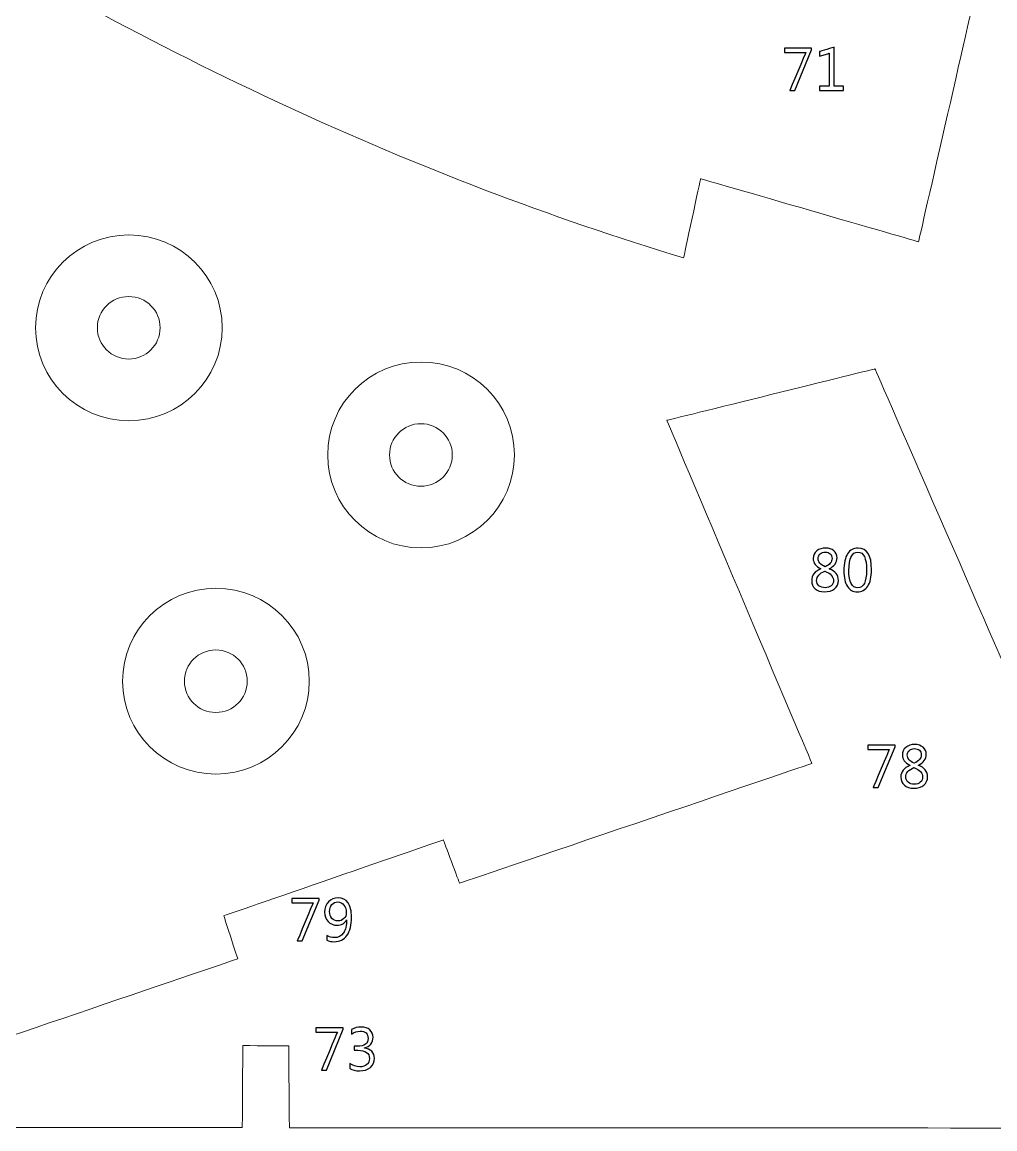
# Model space of a CAD drawing. Header units: centimetres. Extents: x -494 to 505, y -672 to 577.
# Drawn here: x 176.2 to 348.9, y -672.1 to -475.5 of the extents above; entities that cross this region are included whole.
import ezdxf

# ---------------------------------------------------------------- set-up
doc = ezdxf.new("R2010")
doc.units = ezdxf.units.CM
doc.header["$MEASUREMENT"] = 0
doc.layers.add('Camada 1', color=7, linetype='Continuous')
doc.layers.add('Camada 2', color=10, linetype='Continuous')

msp = doc.modelspace()

# ---------------------------------------------------------------- linework, layer by layer
at = {"layer": 'Camada 1', "lineweight": 9}
for centre, major_axis, ratio in [((195.124832, -529.801328), (16.575278, 0), 0.9956633005), ((195.102734, -529.800058), (5.5753, 0), 0.9956719818), ((247.012968, -552.387008), (16.575278, 0), 0.9956633005), ((246.99087, -552.385738), (5.5753, 0), 0.9956719818), ((210.587336, -592.578952), (16.575278, 0), 0.9956633005), ((210.565238, -592.577682), (5.5753, 0), 0.9956719818)]:
    msp.add_ellipse(centre, major_axis=major_axis, ratio=ratio, dxfattribs=at)
for points, knots in [([(345.691968, -469.251538), (345.691968, -469.251538), (305.689, -458.430884), (305.689, -458.430884), (305.689, -458.430884), (305.689, -458.430884), (308.013608, -443.91326), (308.013608, -443.91326), (308.013608, -443.91326), (267.139928, -430.603406), (225.54692, -409.545028), (183.537606, -383.995168), (183.537606, -383.995168), (183.537606, -383.995168), (153.763726, -452.967852), (153.763726, -452.967852), (153.763726, -452.967852), (199.655938, -481.337366), (246.251984, -503.089672), (293.64305, -517.37641), (293.64305, -517.37641), (293.64305, -517.37641), (296.653204, -503.319796), (296.653204, -503.319796), (296.653204, -503.319796), (296.653204, -503.319796), (335.36001, -514.527546), (335.36001, -514.527546), (335.36001, -514.527546), (335.36001, -514.527546), (345.691968, -469.251538), (345.691968, -469.251538)], [0, 0, 0, 0, 0.1111111111, 0.1111111111, 0.1111111111, 0.1111111211, 0.2222222222, 0.2222222222, 0.2222222222, 0.2222222322, 0.3333333333, 0.3333333333, 0.3333333333, 0.3333333433, 0.4444444444, 0.4444444444, 0.4444444444, 0.4444444544, 0.5555555556, 0.5555555556, 0.5555555556, 0.5555555656, 0.6666666667, 0.6666666667, 0.6666666667, 0.6666666767, 0.7777777778, 0.7777777778, 0.7777777778, 0.7777777878, 1, 1, 1, 1]), ([(392.902948, -581.169526), (392.902948, -581.169526), (425.61256, -671.947602), (425.61256, -671.947602), (425.61256, -671.947602), (425.61256, -671.947602), (410.533088, -671.963604), (410.533088, -671.963604), (410.533088, -671.963604), (410.533088, -671.963604), (394.561822, -627.47271), (394.561822, -627.47271), (394.561822, -627.47271), (394.561822, -627.47271), (386.959602, -630.2375), (386.959602, -630.2375), (386.959602, -630.2375), (386.959602, -630.2375), (401.111974, -671.957762), (401.111974, -671.957762), (401.111974, -671.957762), (401.111974, -671.957762), (223.631252, -671.89477), (223.631252, -671.89477), (223.631252, -671.89477), (223.631252, -671.89477), (223.507554, -657.347682), (223.507554, -657.347682), (223.507554, -657.347682), (223.507554, -657.347682), (215.361774, -657.29993), (215.361774, -657.29993), (215.361774, -657.29993), (215.361774, -657.29993), (215.270842, -671.841938), (215.270842, -671.841938), (215.270842, -671.841938), (215.270842, -671.841938), (163.880546, -671.883848), (163.880546, -671.883848), (163.880546, -671.883848), (157.630114, -672.089842), (156.021024, -661.606754), (162.076638, -659.714454), (162.076638, -659.714454), (162.076638, -659.714454), (214.460582, -641.888988), (214.460582, -641.888988), (214.460582, -641.888988), (214.460582, -641.888988), (211.974938, -634.232666), (211.974938, -634.232666), (211.974938, -634.232666), (211.974938, -634.232666), (250.981972, -620.763046), (250.981972, -620.763046), (250.981972, -620.763046), (250.981972, -620.763046), (253.845568, -628.466104), (253.845568, -628.466104), (253.845568, -628.466104), (253.845568, -628.466104), (316.428628, -607.179888), (316.428628, -607.179888), (316.428628, -607.179888), (316.428628, -607.179888), (290.664138, -546.239192), (290.664138, -546.239192), (290.664138, -546.239192), (290.664138, -546.239192), (327.623932, -537.10713), (327.623932, -537.10713), (327.623932, -537.10713), (327.623932, -537.10713), (352.7806, -594.81593), (352.7806, -594.81593), (352.7806, -594.81593), (352.7806, -594.81593), (392.902948, -581.169526), (392.902948, -581.169526)], [0, 0, 0, 0, 0.0476190476, 0.0476190476, 0.0476190476, 0.0476190576, 0.0952380952, 0.0952380952, 0.0952380952, 0.0952381052, 0.1428571429, 0.1428571429, 0.1428571429, 0.1428571529, 0.1904761905, 0.1904761905, 0.1904761905, 0.1904762005, 0.2380952381, 0.2380952381, 0.2380952381, 0.2380952481, 0.2857142857, 0.2857142857, 0.2857142857, 0.2857142957, 0.3333333333, 0.3333333333, 0.3333333333, 0.3333333433, 0.380952381, 0.380952381, 0.380952381, 0.380952391, 0.4285714286, 0.4285714286, 0.4285714286, 0.4285714386, 0.4761904762, 0.4761904762, 0.4761904762, 0.4761904862, 0.5238095238, 0.5238095238, 0.5238095238, 0.5238095338, 0.5714285714, 0.5714285714, 0.5714285714, 0.5714285814, 0.619047619, 0.619047619, 0.619047619, 0.619047629, 0.6666666667, 0.6666666667, 0.6666666667, 0.6666666767, 0.7142857143, 0.7142857143, 0.7142857143, 0.7142857243, 0.7619047619, 0.7619047619, 0.7619047619, 0.7619047719, 0.8095238095, 0.8095238095, 0.8095238095, 0.8095238195, 0.8571428571, 0.8571428571, 0.8571428571, 0.8571428671, 0.9047619048, 0.9047619048, 0.9047619048, 0.9047619148, 1, 1, 1, 1])]:
    msp.add_open_spline(points, degree=3, knots=knots, dxfattribs=at)
at = {"layer": 'Camada 2'}
for points, knots in [([(316.37986, -480.403408), (316.37986, -480.403408), (313.401202, -487.65968), (313.401202, -487.65968), (313.401202, -487.65968), (313.401202, -487.65968), (312.508646, -487.65968), (312.508646, -487.65968), (312.508646, -487.65968), (312.508646, -487.65968), (315.326014, -480.906836), (315.326014, -480.906836), (315.326014, -480.906836), (315.326014, -480.906836), (311.530238, -480.906836), (311.530238, -480.906836), (311.530238, -480.906836), (311.530238, -480.906836), (311.530238, -480.132644), (311.530238, -480.132644), (311.530238, -480.132644), (311.530238, -480.132644), (316.37986, -480.132644), (316.37986, -480.132644), (316.37986, -480.132644), (316.37986, -480.132644), (316.37986, -480.403408), (316.37986, -480.403408)], [0, 0, 0, 0, 0.125, 0.125, 0.125, 0.12500001, 0.25, 0.25, 0.25, 0.25000001, 0.375, 0.375, 0.375, 0.37500001, 0.5, 0.5, 0.5, 0.50000001, 0.625, 0.625, 0.625, 0.62500001, 0.75, 0.75, 0.75, 0.75000001, 1, 1, 1, 1]), ([(322.057268, -487.65968), (322.057268, -487.65968), (317.799212, -487.65968), (317.799212, -487.65968), (317.799212, -487.65968), (317.799212, -487.65968), (317.799212, -486.907078), (317.799212, -486.907078), (317.799212, -486.907078), (317.799212, -486.907078), (319.497964, -486.907078), (319.497964, -486.907078), (319.497964, -486.907078), (319.497964, -486.907078), (319.497964, -481.053902), (319.497964, -481.053902), (319.497964, -481.053902), (319.497964, -481.053902), (317.756032, -481.573586), (317.756032, -481.573586), (317.756032, -481.573586), (317.756032, -481.573586), (317.756032, -480.756468), (317.756032, -480.756468), (317.756032, -480.756468), (317.756032, -480.756468), (320.358262, -479.960686), (320.358262, -479.960686), (320.358262, -479.960686), (320.358262, -479.960686), (320.358262, -486.907078), (320.358262, -486.907078), (320.358262, -486.907078), (320.358262, -486.907078), (322.057268, -486.907078), (322.057268, -486.907078), (322.057268, -486.907078), (322.057268, -486.907078), (322.057268, -487.65968), (322.057268, -487.65968)], [0, 0, 0, 0, 0.0909090909, 0.0909090909, 0.0909090909, 0.0909091009, 0.1818181818, 0.1818181818, 0.1818181818, 0.1818181918, 0.2727272727, 0.2727272727, 0.2727272727, 0.2727272827, 0.3636363636, 0.3636363636, 0.3636363636, 0.3636363736, 0.4545454545, 0.4545454545, 0.4545454545, 0.4545454645, 0.5454545455, 0.5454545455, 0.5454545455, 0.5454545555, 0.6363636364, 0.6363636364, 0.6363636364, 0.6363636464, 0.7272727273, 0.7272727273, 0.7272727273, 0.7272727373, 0.8181818182, 0.8181818182, 0.8181818182, 0.8181818282, 1, 1, 1, 1]), ([(318.009524, -572.62649), (318.009524, -572.62649), (318.009524, -572.605154), (318.009524, -572.605154), (318.009524, -572.605154), (317.1063, -572.1858), (316.654688, -571.576454), (316.654688, -570.777116), (316.654688, -570.777116), (316.654688, -570.234064), (316.860682, -569.787786), (317.274702, -569.44006), (317.274702, -569.44006), (317.688722, -569.09081), (318.220852, -568.91682), (318.873378, -568.91682), (318.873378, -568.91682), (319.461134, -568.91682), (319.945004, -569.079888), (320.32321, -569.406024), (320.32321, -569.406024), (320.701162, -569.732414), (320.891154, -570.149736), (320.891154, -570.66053), (320.891154, -570.66053), (320.891154, -571.495682), (320.425318, -572.14262), (319.493392, -572.605154), (319.493392, -572.605154), (319.493392, -572.605154), (319.493392, -572.62649), (319.493392, -572.62649), (319.493392, -572.62649), (320.590164, -573.019174), (321.13855, -573.69837), (321.13855, -574.664332), (321.13855, -574.664332), (321.13855, -575.287902), (320.914522, -575.78244), (320.466466, -576.149978), (320.466466, -576.149978), (320.020188, -576.517262), (319.396618, -576.70192), (318.599058, -576.70192), (318.599058, -576.70192), (317.955676, -576.70192), (317.427102, -576.51904), (317.009526, -576.155312), (317.009526, -576.155312), (316.593728, -575.791584), (316.385702, -575.318382), (316.385702, -574.737738), (316.385702, -574.737738), (316.385702, -573.771776), (316.926976, -573.067434), (318.009524, -572.62649)], [0, 0, 0, 0, 0.0666666667, 0.0666666667, 0.0666666667, 0.0666666767, 0.1333333333, 0.1333333333, 0.1333333333, 0.1333333433, 0.2, 0.2, 0.2, 0.20000001, 0.2666666667, 0.2666666667, 0.2666666667, 0.2666666767, 0.3333333333, 0.3333333333, 0.3333333333, 0.3333333433, 0.4, 0.4, 0.4, 0.40000001, 0.4666666667, 0.4666666667, 0.4666666667, 0.4666666767, 0.5333333333, 0.5333333333, 0.5333333333, 0.5333333433, 0.6, 0.6, 0.6, 0.60000001, 0.6666666667, 0.6666666667, 0.6666666667, 0.6666666767, 0.7333333333, 0.7333333333, 0.7333333333, 0.7333333433, 0.8, 0.8, 0.8, 0.80000001, 0.8666666667, 0.8666666667, 0.8666666667, 0.8666666767, 1, 1, 1, 1]), ([(320.00952, -570.768226), (320.00952, -570.4205), (319.9003, -570.147958), (319.683384, -569.947298), (319.683384, -569.947298), (319.466468, -569.748416), (319.169034, -569.648086), (318.794384, -569.648086), (318.794384, -569.648086), (318.443102, -569.648086), (318.145668, -569.751972), (317.901828, -569.961776), (317.901828, -569.961776), (317.658242, -570.169548), (317.536322, -570.434724), (317.536322, -570.757304), (317.536322, -570.757304), (317.536322, -571.413386), (317.945008, -571.906146), (318.762126, -572.239394), (318.762126, -572.239394), (319.593722, -571.895478), (320.00952, -571.406274), (320.00952, -570.768226)], [0, 0, 0, 0, 0.1428571429, 0.1428571429, 0.1428571429, 0.1428571529, 0.2857142857, 0.2857142857, 0.2857142857, 0.2857142957, 0.4285714286, 0.4285714286, 0.4285714286, 0.4285714386, 0.5714285714, 0.5714285714, 0.5714285714, 0.5714285814, 0.7142857143, 0.7142857143, 0.7142857143, 0.7142857243, 1, 1, 1, 1]), ([(324.479158, -576.70192), (323.733668, -576.70192), (323.150992, -576.381118), (322.73367, -575.741292), (322.73367, -575.741292), (322.316094, -575.099688), (322.10629, -574.173096), (322.10629, -572.96177), (322.10629, -572.96177), (322.10629, -571.630048), (322.324984, -570.624716), (322.76034, -569.941964), (322.76034, -569.941964), (323.19595, -569.259212), (323.824854, -568.91682), (324.64756, -568.91682), (324.64756, -568.91682), (326.222868, -568.91682), (327.009506, -570.203584), (327.009506, -572.777112), (327.009506, -572.777112), (327.009506, -574.053208), (326.787256, -575.024504), (326.34301, -575.696588), (326.34301, -575.696588), (325.89851, -576.366894), (325.276718, -576.70192), (324.479158, -576.70192)], [0, 0, 0, 0, 0.125, 0.125, 0.125, 0.12500001, 0.25, 0.25, 0.25, 0.25000001, 0.375, 0.375, 0.375, 0.37500001, 0.5, 0.5, 0.5, 0.50000001, 0.625, 0.625, 0.625, 0.62500001, 0.75, 0.75, 0.75, 0.75000001, 1, 1, 1, 1]), ([(324.599046, -569.648086), (323.525642, -569.648086), (322.987924, -570.739524), (322.987924, -572.9224), (322.987924, -572.9224), (322.987924, -574.961766), (323.514974, -575.981576), (324.56882, -575.981576), (324.56882, -575.981576), (325.608188, -575.981576), (326.127872, -574.943732), (326.127872, -572.87033), (326.127872, -572.87033), (326.127872, -570.72149), (325.618856, -569.648086), (324.599046, -569.648086)], [0, 0, 0, 0, 0.2, 0.2, 0.2, 0.20000001, 0.4, 0.4, 0.4, 0.40000001, 0.6, 0.6, 0.6, 0.60000001, 1, 1, 1, 1]), ([(318.704722, -573.035176), (317.746126, -573.416938), (317.26759, -573.972436), (317.26759, -574.698368), (317.26759, -574.698368), (317.26759, -575.072764), (317.40729, -575.38112), (317.685166, -575.62115), (317.685166, -575.62115), (317.962788, -575.861434), (318.328548, -575.981576), (318.783716, -575.981576), (318.783716, -575.981576), (319.217294, -575.981576), (319.570354, -575.863212), (319.844674, -575.626738), (319.844674, -575.626738), (320.11874, -575.39001), (320.256916, -575.090798), (320.256916, -574.728848), (320.256916, -574.728848), (320.256916, -573.972436), (319.73901, -573.40627), (318.704722, -573.035176)], [0, 0, 0, 0, 0.1428571429, 0.1428571429, 0.1428571429, 0.1428571529, 0.2857142857, 0.2857142857, 0.2857142857, 0.2857142957, 0.4285714286, 0.4285714286, 0.4285714286, 0.4285714386, 0.5714285714, 0.5714285714, 0.5714285714, 0.5714285814, 0.7142857143, 0.7142857143, 0.7142857143, 0.7142857243, 1, 1, 1, 1]), ([(331.198728, -604.21266), (331.198728, -604.21266), (328.22007, -611.468932), (328.22007, -611.468932), (328.22007, -611.468932), (328.22007, -611.468932), (327.327514, -611.468932), (327.327514, -611.468932), (327.327514, -611.468932), (327.327514, -611.468932), (330.144882, -604.716088), (330.144882, -604.716088), (330.144882, -604.716088), (330.144882, -604.716088), (326.349106, -604.716088), (326.349106, -604.716088), (326.349106, -604.716088), (326.349106, -604.716088), (326.349106, -603.941896), (326.349106, -603.941896), (326.349106, -603.941896), (326.349106, -603.941896), (331.198728, -603.941896), (331.198728, -603.941896), (331.198728, -603.941896), (331.198728, -603.941896), (331.198728, -604.21266), (331.198728, -604.21266)], [0, 0, 0, 0, 0.125, 0.125, 0.125, 0.12500001, 0.25, 0.25, 0.25, 0.25000001, 0.375, 0.375, 0.375, 0.37500001, 0.5, 0.5, 0.5, 0.50000001, 0.625, 0.625, 0.625, 0.62500001, 0.75, 0.75, 0.75, 0.75000001, 1, 1, 1, 1]), ([(333.843884, -607.522534), (333.843884, -607.522534), (333.843884, -607.501198), (333.843884, -607.501198), (333.843884, -607.501198), (332.94066, -607.081844), (332.489048, -606.472498), (332.489048, -605.67316), (332.489048, -605.67316), (332.489048, -605.130108), (332.695042, -604.68383), (333.109062, -604.336104), (333.109062, -604.336104), (333.523082, -603.986854), (334.055212, -603.812864), (334.707738, -603.812864), (334.707738, -603.812864), (335.295494, -603.812864), (335.779364, -603.975932), (336.15757, -604.302068), (336.15757, -604.302068), (336.535522, -604.628458), (336.725514, -605.04578), (336.725514, -605.556574), (336.725514, -605.556574), (336.725514, -606.391726), (336.259678, -607.038664), (335.327752, -607.501198), (335.327752, -607.501198), (335.327752, -607.501198), (335.327752, -607.522534), (335.327752, -607.522534), (335.327752, -607.522534), (336.424524, -607.915218), (336.97291, -608.594414), (336.97291, -609.560376), (336.97291, -609.560376), (336.97291, -610.183946), (336.748882, -610.678484), (336.300826, -611.046022), (336.300826, -611.046022), (335.854548, -611.413306), (335.230978, -611.597964), (334.433418, -611.597964), (334.433418, -611.597964), (333.790036, -611.597964), (333.261462, -611.415084), (332.843886, -611.051356), (332.843886, -611.051356), (332.428088, -610.687628), (332.220062, -610.214426), (332.220062, -609.633782), (332.220062, -609.633782), (332.220062, -608.66782), (332.761336, -607.963478), (333.843884, -607.522534)], [0, 0, 0, 0, 0.0666666667, 0.0666666667, 0.0666666667, 0.0666666767, 0.1333333333, 0.1333333333, 0.1333333333, 0.1333333433, 0.2, 0.2, 0.2, 0.20000001, 0.2666666667, 0.2666666667, 0.2666666667, 0.2666666767, 0.3333333333, 0.3333333333, 0.3333333333, 0.3333333433, 0.4, 0.4, 0.4, 0.40000001, 0.4666666667, 0.4666666667, 0.4666666667, 0.4666666767, 0.5333333333, 0.5333333333, 0.5333333333, 0.5333333433, 0.6, 0.6, 0.6, 0.60000001, 0.6666666667, 0.6666666667, 0.6666666667, 0.6666666767, 0.7333333333, 0.7333333333, 0.7333333333, 0.7333333433, 0.8, 0.8, 0.8, 0.80000001, 0.8666666667, 0.8666666667, 0.8666666667, 0.8666666767, 1, 1, 1, 1]), ([(335.84388, -605.66427), (335.84388, -605.316544), (335.73466, -605.044002), (335.517744, -604.843342), (335.517744, -604.843342), (335.300828, -604.64446), (335.003394, -604.54413), (334.628744, -604.54413), (334.628744, -604.54413), (334.277462, -604.54413), (333.980028, -604.648016), (333.736188, -604.85782), (333.736188, -604.85782), (333.492602, -605.065592), (333.370682, -605.330768), (333.370682, -605.653348), (333.370682, -605.653348), (333.370682, -606.30943), (333.779368, -606.80219), (334.596486, -607.135438), (334.596486, -607.135438), (335.428082, -606.791522), (335.84388, -606.302318), (335.84388, -605.66427)], [0, 0, 0, 0, 0.1428571429, 0.1428571429, 0.1428571429, 0.1428571529, 0.2857142857, 0.2857142857, 0.2857142857, 0.2857142957, 0.4285714286, 0.4285714286, 0.4285714286, 0.4285714386, 0.5714285714, 0.5714285714, 0.5714285714, 0.5714285814, 0.7142857143, 0.7142857143, 0.7142857143, 0.7142857243, 1, 1, 1, 1]), ([(334.539082, -607.93122), (333.580486, -608.312982), (333.10195, -608.86848), (333.10195, -609.594412), (333.10195, -609.594412), (333.10195, -609.968808), (333.24165, -610.277164), (333.519526, -610.517194), (333.519526, -610.517194), (333.797148, -610.757478), (334.162908, -610.87762), (334.618076, -610.87762), (334.618076, -610.87762), (335.051654, -610.87762), (335.404714, -610.759256), (335.679034, -610.522782), (335.679034, -610.522782), (335.9531, -610.286054), (336.091276, -609.986842), (336.091276, -609.624892), (336.091276, -609.624892), (336.091276, -608.86848), (335.57337, -608.302314), (334.539082, -607.93122)], [0, 0, 0, 0, 0.1428571429, 0.1428571429, 0.1428571429, 0.1428571529, 0.2857142857, 0.2857142857, 0.2857142857, 0.2857142957, 0.4285714286, 0.4285714286, 0.4285714286, 0.4285714386, 0.5714285714, 0.5714285714, 0.5714285714, 0.5714285814, 0.7142857143, 0.7142857143, 0.7142857143, 0.7142857243, 1, 1, 1, 1]), ([(228.900736, -631.460256), (228.900736, -631.460256), (225.922078, -638.716528), (225.922078, -638.716528), (225.922078, -638.716528), (225.922078, -638.716528), (225.029522, -638.716528), (225.029522, -638.716528), (225.029522, -638.716528), (225.029522, -638.716528), (227.84689, -631.963684), (227.84689, -631.963684), (227.84689, -631.963684), (227.84689, -631.963684), (224.051114, -631.963684), (224.051114, -631.963684), (224.051114, -631.963684), (224.051114, -631.963684), (224.051114, -631.189492), (224.051114, -631.189492), (224.051114, -631.189492), (224.051114, -631.189492), (228.900736, -631.189492), (228.900736, -631.189492), (228.900736, -631.189492), (228.900736, -631.189492), (228.900736, -631.460256), (228.900736, -631.460256)], [0, 0, 0, 0, 0.125, 0.125, 0.125, 0.12500001, 0.25, 0.25, 0.25, 0.25000001, 0.375, 0.375, 0.375, 0.37500001, 0.5, 0.5, 0.5, 0.50000001, 0.625, 0.625, 0.625, 0.62500001, 0.75, 0.75, 0.75, 0.75000001, 1, 1, 1, 1]), ([(230.298498, -638.594608), (230.298498, -638.594608), (230.298498, -637.7686), (230.298498, -637.7686), (230.298498, -637.7686), (230.717852, -638.006852), (231.162352, -638.125216), (231.631744, -638.125216), (231.631744, -638.125216), (232.312972, -638.125216), (232.845102, -637.849118), (233.223308, -637.298954), (233.223308, -637.298954), (233.603292, -636.74879), (233.793284, -635.965708), (233.793284, -634.95301), (233.793284, -634.95301), (233.785918, -634.956566), (233.778806, -634.956566), (233.771694, -634.95301), (233.771694, -634.95301), (233.450892, -635.59817), (232.89006, -635.92075), (232.094278, -635.92075), (232.094278, -635.92075), (231.449118, -635.92075), (230.922068, -635.702056), (230.508302, -635.264922), (230.508302, -635.264922), (230.09606, -634.827534), (229.889812, -634.263146), (229.889812, -633.574806), (229.889812, -633.574806), (229.889812, -632.839984), (230.115618, -632.236226), (230.569008, -631.76658), (230.569008, -631.76658), (231.022652, -631.295156), (231.601518, -631.06046), (232.309416, -631.06046), (232.309416, -631.06046), (233.049572, -631.06046), (233.628184, -631.354338), (234.042204, -631.94057), (234.042204, -631.94057), (234.456224, -632.526548), (234.66425, -633.381258), (234.66425, -634.501398), (234.66425, -634.501398), (234.66425, -635.892048), (234.395264, -636.963928), (233.856022, -637.71653), (233.856022, -637.71653), (233.318304, -638.469132), (232.569258, -638.84556), (231.610408, -638.84556), (231.610408, -638.84556), (231.106726, -638.84556), (230.669592, -638.761232), (230.298498, -638.594608)], [0, 0, 0, 0, 0.0625, 0.0625, 0.0625, 0.06250001, 0.125, 0.125, 0.125, 0.12500001, 0.1875, 0.1875, 0.1875, 0.18750001, 0.25, 0.25, 0.25, 0.25000001, 0.3125, 0.3125, 0.3125, 0.31250001, 0.375, 0.375, 0.375, 0.37500001, 0.4375, 0.4375, 0.4375, 0.43750001, 0.5, 0.5, 0.5, 0.50000001, 0.5625, 0.5625, 0.5625, 0.56250001, 0.625, 0.625, 0.625, 0.62500001, 0.6875, 0.6875, 0.6875, 0.68750001, 0.75, 0.75, 0.75, 0.75000001, 0.8125, 0.8125, 0.8125, 0.81250001, 0.875, 0.875, 0.875, 0.87500001, 1, 1, 1, 1]), ([(232.228644, -631.791726), (231.812846, -631.791726), (231.466898, -631.947682), (231.189276, -632.261118), (231.189276, -632.261118), (230.9114, -632.574808), (230.7717, -632.972826), (230.7717, -633.456696), (230.7717, -633.456696), (230.7717, -633.98527), (230.907844, -634.401068), (231.180132, -634.703836), (231.180132, -634.703836), (231.452674, -635.006858), (231.821736, -635.157226), (232.287826, -635.157226), (232.287826, -635.157226), (232.692702, -635.157226), (233.035094, -635.019304), (233.316526, -634.74346), (233.316526, -634.74346), (233.597958, -634.465584), (233.739436, -634.128526), (233.739436, -633.728984), (233.739436, -633.728984), (233.739436, -633.159008), (233.599736, -632.693172), (233.320082, -632.333), (233.320082, -632.333), (233.040428, -631.972828), (232.6767, -631.791726), (232.228644, -631.791726)], [0, 0, 0, 0, 0.1111111111, 0.1111111111, 0.1111111111, 0.1111111211, 0.2222222222, 0.2222222222, 0.2222222222, 0.2222222322, 0.3333333333, 0.3333333333, 0.3333333333, 0.3333333433, 0.4444444444, 0.4444444444, 0.4444444444, 0.4444444544, 0.5555555556, 0.5555555556, 0.5555555556, 0.5555555656, 0.6666666667, 0.6666666667, 0.6666666667, 0.6666666767, 0.7777777778, 0.7777777778, 0.7777777778, 0.7777777878, 1, 1, 1, 1]), ([(233.202988, -654.4056), (233.202988, -654.4056), (230.22433, -661.661872), (230.22433, -661.661872), (230.22433, -661.661872), (230.22433, -661.661872), (229.331774, -661.661872), (229.331774, -661.661872), (229.331774, -661.661872), (229.331774, -661.661872), (232.149142, -654.909028), (232.149142, -654.909028), (232.149142, -654.909028), (232.149142, -654.909028), (228.353366, -654.909028), (228.353366, -654.909028), (228.353366, -654.909028), (228.353366, -654.909028), (228.353366, -654.134836), (228.353366, -654.134836), (228.353366, -654.134836), (228.353366, -654.134836), (233.202988, -654.134836), (233.202988, -654.134836), (233.202988, -654.134836), (233.202988, -654.134836), (233.202988, -654.4056), (233.202988, -654.4056)], [0, 0, 0, 0, 0.125, 0.125, 0.125, 0.12500001, 0.25, 0.25, 0.25, 0.25000001, 0.375, 0.375, 0.375, 0.37500001, 0.5, 0.5, 0.5, 0.50000001, 0.625, 0.625, 0.625, 0.62500001, 0.75, 0.75, 0.75, 0.75000001, 1, 1, 1, 1]), ([(234.385612, -661.382218), (234.385612, -661.382218), (234.385612, -660.457658), (234.385612, -660.457658), (234.385612, -660.457658), (234.899962, -660.86609), (235.482384, -661.07056), (236.129576, -661.07056), (236.129576, -661.07056), (236.656372, -661.07056), (237.075726, -660.93975), (237.389416, -660.676098), (237.389416, -660.676098), (237.702852, -660.4127), (237.858808, -660.057862), (237.858808, -659.613362), (237.858808, -659.613362), (237.858808, -658.627842), (237.160054, -658.134828), (235.763816, -658.134828), (235.763816, -658.134828), (235.763816, -658.134828), (235.138468, -658.134828), (235.138468, -658.134828), (235.138468, -658.134828), (235.138468, -658.134828), (235.138468, -657.403816), (235.138468, -657.403816), (235.138468, -657.403816), (235.138468, -657.403816), (235.733336, -657.403816), (235.733336, -657.403816), (235.733336, -657.403816), (236.978952, -657.403816), (237.600744, -656.941282), (237.600744, -656.0185), (237.600744, -656.0185), (237.600744, -655.163536), (237.125764, -654.73707), (236.176058, -654.73707), (236.176058, -654.73707), (235.645706, -654.73707), (235.14558, -654.91614), (234.675934, -655.274788), (234.675934, -655.274788), (234.675934, -655.274788), (234.675934, -654.43608), (234.675934, -654.43608), (234.675934, -654.43608), (235.159804, -654.149314), (235.731558, -654.005804), (236.389418, -654.005804), (236.389418, -654.005804), (237.023656, -654.005804), (237.530894, -654.174206), (237.912656, -654.509486), (237.912656, -654.509486), (238.29264, -654.84629), (238.482632, -655.276566), (238.482632, -655.801584), (238.482632, -655.801584), (238.482632, -656.792692), (237.97895, -657.43074), (236.970062, -657.713696), (236.970062, -657.713696), (236.970062, -657.713696), (236.970062, -657.735286), (236.970062, -657.735286), (236.970062, -657.735286), (237.511082, -657.787356), (237.941358, -657.977348), (238.260382, -658.305262), (238.260382, -658.305262), (238.581184, -658.633176), (238.740696, -659.041862), (238.740696, -659.531066), (238.740696, -659.531066), (238.740696, -660.208484), (238.498634, -660.753314), (238.012986, -661.169112), (238.012986, -661.169112), (237.527338, -661.583132), (236.887512, -661.790904), (236.093508, -661.790904), (236.093508, -661.790904), (235.378498, -661.790904), (234.808776, -661.65476), (234.385612, -661.382218)], [0, 0, 0, 0, 0.0434782609, 0.0434782609, 0.0434782609, 0.0434782709, 0.0869565217, 0.0869565217, 0.0869565217, 0.0869565317, 0.1304347826, 0.1304347826, 0.1304347826, 0.1304347926, 0.1739130435, 0.1739130435, 0.1739130435, 0.1739130535, 0.2173913043, 0.2173913043, 0.2173913043, 0.2173913143, 0.2608695652, 0.2608695652, 0.2608695652, 0.2608695752, 0.3043478261, 0.3043478261, 0.3043478261, 0.3043478361, 0.347826087, 0.347826087, 0.347826087, 0.347826097, 0.3913043478, 0.3913043478, 0.3913043478, 0.3913043578, 0.4347826087, 0.4347826087, 0.4347826087, 0.4347826187, 0.4782608696, 0.4782608696, 0.4782608696, 0.4782608796, 0.5217391304, 0.5217391304, 0.5217391304, 0.5217391404, 0.5652173913, 0.5652173913, 0.5652173913, 0.5652174013, 0.6086956522, 0.6086956522, 0.6086956522, 0.6086956622, 0.652173913, 0.652173913, 0.652173913, 0.652173923, 0.6956521739, 0.6956521739, 0.6956521739, 0.6956521839, 0.7391304348, 0.7391304348, 0.7391304348, 0.7391304448, 0.7826086957, 0.7826086957, 0.7826086957, 0.7826087057, 0.8260869565, 0.8260869565, 0.8260869565, 0.8260869665, 0.8695652174, 0.8695652174, 0.8695652174, 0.8695652274, 0.9130434783, 0.9130434783, 0.9130434783, 0.9130434883, 1, 1, 1, 1])]:
    msp.add_open_spline(points, degree=3, knots=knots, dxfattribs=at)
at = {"layer": 'Camada 2', "lineweight": 9}
for points, knots in [([(316.37986, -480.403408), (316.37986, -480.403408), (313.401202, -487.65968), (313.401202, -487.65968), (313.401202, -487.65968), (313.401202, -487.65968), (312.508646, -487.65968), (312.508646, -487.65968), (312.508646, -487.65968), (312.508646, -487.65968), (315.326014, -480.906836), (315.326014, -480.906836), (315.326014, -480.906836), (315.326014, -480.906836), (311.530238, -480.906836), (311.530238, -480.906836), (311.530238, -480.906836), (311.530238, -480.906836), (311.530238, -480.132644), (311.530238, -480.132644), (311.530238, -480.132644), (311.530238, -480.132644), (316.37986, -480.132644), (316.37986, -480.132644), (316.37986, -480.132644), (316.37986, -480.132644), (316.37986, -480.403408), (316.37986, -480.403408)], [0, 0, 0, 0, 0.125, 0.125, 0.125, 0.12500001, 0.25, 0.25, 0.25, 0.25000001, 0.375, 0.375, 0.375, 0.37500001, 0.5, 0.5, 0.5, 0.50000001, 0.625, 0.625, 0.625, 0.62500001, 0.75, 0.75, 0.75, 0.75000001, 1, 1, 1, 1]), ([(322.057268, -487.65968), (322.057268, -487.65968), (317.799212, -487.65968), (317.799212, -487.65968), (317.799212, -487.65968), (317.799212, -487.65968), (317.799212, -486.907078), (317.799212, -486.907078), (317.799212, -486.907078), (317.799212, -486.907078), (319.497964, -486.907078), (319.497964, -486.907078), (319.497964, -486.907078), (319.497964, -486.907078), (319.497964, -481.053902), (319.497964, -481.053902), (319.497964, -481.053902), (319.497964, -481.053902), (317.756032, -481.573586), (317.756032, -481.573586), (317.756032, -481.573586), (317.756032, -481.573586), (317.756032, -480.756468), (317.756032, -480.756468), (317.756032, -480.756468), (317.756032, -480.756468), (320.358262, -479.960686), (320.358262, -479.960686), (320.358262, -479.960686), (320.358262, -479.960686), (320.358262, -486.907078), (320.358262, -486.907078), (320.358262, -486.907078), (320.358262, -486.907078), (322.057268, -486.907078), (322.057268, -486.907078), (322.057268, -486.907078), (322.057268, -486.907078), (322.057268, -487.65968), (322.057268, -487.65968)], [0, 0, 0, 0, 0.0909090909, 0.0909090909, 0.0909090909, 0.0909091009, 0.1818181818, 0.1818181818, 0.1818181818, 0.1818181918, 0.2727272727, 0.2727272727, 0.2727272727, 0.2727272827, 0.3636363636, 0.3636363636, 0.3636363636, 0.3636363736, 0.4545454545, 0.4545454545, 0.4545454545, 0.4545454645, 0.5454545455, 0.5454545455, 0.5454545455, 0.5454545555, 0.6363636364, 0.6363636364, 0.6363636364, 0.6363636464, 0.7272727273, 0.7272727273, 0.7272727273, 0.7272727373, 0.8181818182, 0.8181818182, 0.8181818182, 0.8181818282, 1, 1, 1, 1]), ([(318.009524, -572.62649), (318.009524, -572.62649), (318.009524, -572.605154), (318.009524, -572.605154), (318.009524, -572.605154), (317.1063, -572.1858), (316.654688, -571.576454), (316.654688, -570.777116), (316.654688, -570.777116), (316.654688, -570.234064), (316.860682, -569.787786), (317.274702, -569.44006), (317.274702, -569.44006), (317.688722, -569.09081), (318.220852, -568.91682), (318.873378, -568.91682), (318.873378, -568.91682), (319.461134, -568.91682), (319.945004, -569.079888), (320.32321, -569.406024), (320.32321, -569.406024), (320.701162, -569.732414), (320.891154, -570.149736), (320.891154, -570.66053), (320.891154, -570.66053), (320.891154, -571.495682), (320.425318, -572.14262), (319.493392, -572.605154), (319.493392, -572.605154), (319.493392, -572.605154), (319.493392, -572.62649), (319.493392, -572.62649), (319.493392, -572.62649), (320.590164, -573.019174), (321.13855, -573.69837), (321.13855, -574.664332), (321.13855, -574.664332), (321.13855, -575.287902), (320.914522, -575.78244), (320.466466, -576.149978), (320.466466, -576.149978), (320.020188, -576.517262), (319.396618, -576.70192), (318.599058, -576.70192), (318.599058, -576.70192), (317.955676, -576.70192), (317.427102, -576.51904), (317.009526, -576.155312), (317.009526, -576.155312), (316.593728, -575.791584), (316.385702, -575.318382), (316.385702, -574.737738), (316.385702, -574.737738), (316.385702, -573.771776), (316.926976, -573.067434), (318.009524, -572.62649)], [0, 0, 0, 0, 0.0666666667, 0.0666666667, 0.0666666667, 0.0666666767, 0.1333333333, 0.1333333333, 0.1333333333, 0.1333333433, 0.2, 0.2, 0.2, 0.20000001, 0.2666666667, 0.2666666667, 0.2666666667, 0.2666666767, 0.3333333333, 0.3333333333, 0.3333333333, 0.3333333433, 0.4, 0.4, 0.4, 0.40000001, 0.4666666667, 0.4666666667, 0.4666666667, 0.4666666767, 0.5333333333, 0.5333333333, 0.5333333333, 0.5333333433, 0.6, 0.6, 0.6, 0.60000001, 0.6666666667, 0.6666666667, 0.6666666667, 0.6666666767, 0.7333333333, 0.7333333333, 0.7333333333, 0.7333333433, 0.8, 0.8, 0.8, 0.80000001, 0.8666666667, 0.8666666667, 0.8666666667, 0.8666666767, 1, 1, 1, 1]), ([(320.00952, -570.768226), (320.00952, -570.4205), (319.9003, -570.147958), (319.683384, -569.947298), (319.683384, -569.947298), (319.466468, -569.748416), (319.169034, -569.648086), (318.794384, -569.648086), (318.794384, -569.648086), (318.443102, -569.648086), (318.145668, -569.751972), (317.901828, -569.961776), (317.901828, -569.961776), (317.658242, -570.169548), (317.536322, -570.434724), (317.536322, -570.757304), (317.536322, -570.757304), (317.536322, -571.413386), (317.945008, -571.906146), (318.762126, -572.239394), (318.762126, -572.239394), (319.593722, -571.895478), (320.00952, -571.406274), (320.00952, -570.768226)], [0, 0, 0, 0, 0.1428571429, 0.1428571429, 0.1428571429, 0.1428571529, 0.2857142857, 0.2857142857, 0.2857142857, 0.2857142957, 0.4285714286, 0.4285714286, 0.4285714286, 0.4285714386, 0.5714285714, 0.5714285714, 0.5714285714, 0.5714285814, 0.7142857143, 0.7142857143, 0.7142857143, 0.7142857243, 1, 1, 1, 1]), ([(324.479158, -576.70192), (323.733668, -576.70192), (323.150992, -576.381118), (322.73367, -575.741292), (322.73367, -575.741292), (322.316094, -575.099688), (322.10629, -574.173096), (322.10629, -572.96177), (322.10629, -572.96177), (322.10629, -571.630048), (322.324984, -570.624716), (322.76034, -569.941964), (322.76034, -569.941964), (323.19595, -569.259212), (323.824854, -568.91682), (324.64756, -568.91682), (324.64756, -568.91682), (326.222868, -568.91682), (327.009506, -570.203584), (327.009506, -572.777112), (327.009506, -572.777112), (327.009506, -574.053208), (326.787256, -575.024504), (326.34301, -575.696588), (326.34301, -575.696588), (325.89851, -576.366894), (325.276718, -576.70192), (324.479158, -576.70192)], [0, 0, 0, 0, 0.125, 0.125, 0.125, 0.12500001, 0.25, 0.25, 0.25, 0.25000001, 0.375, 0.375, 0.375, 0.37500001, 0.5, 0.5, 0.5, 0.50000001, 0.625, 0.625, 0.625, 0.62500001, 0.75, 0.75, 0.75, 0.75000001, 1, 1, 1, 1]), ([(324.599046, -569.648086), (323.525642, -569.648086), (322.987924, -570.739524), (322.987924, -572.9224), (322.987924, -572.9224), (322.987924, -574.961766), (323.514974, -575.981576), (324.56882, -575.981576), (324.56882, -575.981576), (325.608188, -575.981576), (326.127872, -574.943732), (326.127872, -572.87033), (326.127872, -572.87033), (326.127872, -570.72149), (325.618856, -569.648086), (324.599046, -569.648086)], [0, 0, 0, 0, 0.2, 0.2, 0.2, 0.20000001, 0.4, 0.4, 0.4, 0.40000001, 0.6, 0.6, 0.6, 0.60000001, 1, 1, 1, 1]), ([(318.704722, -573.035176), (317.746126, -573.416938), (317.26759, -573.972436), (317.26759, -574.698368), (317.26759, -574.698368), (317.26759, -575.072764), (317.40729, -575.38112), (317.685166, -575.62115), (317.685166, -575.62115), (317.962788, -575.861434), (318.328548, -575.981576), (318.783716, -575.981576), (318.783716, -575.981576), (319.217294, -575.981576), (319.570354, -575.863212), (319.844674, -575.626738), (319.844674, -575.626738), (320.11874, -575.39001), (320.256916, -575.090798), (320.256916, -574.728848), (320.256916, -574.728848), (320.256916, -573.972436), (319.73901, -573.40627), (318.704722, -573.035176)], [0, 0, 0, 0, 0.1428571429, 0.1428571429, 0.1428571429, 0.1428571529, 0.2857142857, 0.2857142857, 0.2857142857, 0.2857142957, 0.4285714286, 0.4285714286, 0.4285714286, 0.4285714386, 0.5714285714, 0.5714285714, 0.5714285714, 0.5714285814, 0.7142857143, 0.7142857143, 0.7142857143, 0.7142857243, 1, 1, 1, 1]), ([(331.198728, -604.21266), (331.198728, -604.21266), (328.22007, -611.468932), (328.22007, -611.468932), (328.22007, -611.468932), (328.22007, -611.468932), (327.327514, -611.468932), (327.327514, -611.468932), (327.327514, -611.468932), (327.327514, -611.468932), (330.144882, -604.716088), (330.144882, -604.716088), (330.144882, -604.716088), (330.144882, -604.716088), (326.349106, -604.716088), (326.349106, -604.716088), (326.349106, -604.716088), (326.349106, -604.716088), (326.349106, -603.941896), (326.349106, -603.941896), (326.349106, -603.941896), (326.349106, -603.941896), (331.198728, -603.941896), (331.198728, -603.941896), (331.198728, -603.941896), (331.198728, -603.941896), (331.198728, -604.21266), (331.198728, -604.21266)], [0, 0, 0, 0, 0.125, 0.125, 0.125, 0.12500001, 0.25, 0.25, 0.25, 0.25000001, 0.375, 0.375, 0.375, 0.37500001, 0.5, 0.5, 0.5, 0.50000001, 0.625, 0.625, 0.625, 0.62500001, 0.75, 0.75, 0.75, 0.75000001, 1, 1, 1, 1]), ([(333.843884, -607.522534), (333.843884, -607.522534), (333.843884, -607.501198), (333.843884, -607.501198), (333.843884, -607.501198), (332.94066, -607.081844), (332.489048, -606.472498), (332.489048, -605.67316), (332.489048, -605.67316), (332.489048, -605.130108), (332.695042, -604.68383), (333.109062, -604.336104), (333.109062, -604.336104), (333.523082, -603.986854), (334.055212, -603.812864), (334.707738, -603.812864), (334.707738, -603.812864), (335.295494, -603.812864), (335.779364, -603.975932), (336.15757, -604.302068), (336.15757, -604.302068), (336.535522, -604.628458), (336.725514, -605.04578), (336.725514, -605.556574), (336.725514, -605.556574), (336.725514, -606.391726), (336.259678, -607.038664), (335.327752, -607.501198), (335.327752, -607.501198), (335.327752, -607.501198), (335.327752, -607.522534), (335.327752, -607.522534), (335.327752, -607.522534), (336.424524, -607.915218), (336.97291, -608.594414), (336.97291, -609.560376), (336.97291, -609.560376), (336.97291, -610.183946), (336.748882, -610.678484), (336.300826, -611.046022), (336.300826, -611.046022), (335.854548, -611.413306), (335.230978, -611.597964), (334.433418, -611.597964), (334.433418, -611.597964), (333.790036, -611.597964), (333.261462, -611.415084), (332.843886, -611.051356), (332.843886, -611.051356), (332.428088, -610.687628), (332.220062, -610.214426), (332.220062, -609.633782), (332.220062, -609.633782), (332.220062, -608.66782), (332.761336, -607.963478), (333.843884, -607.522534)], [0, 0, 0, 0, 0.0666666667, 0.0666666667, 0.0666666667, 0.0666666767, 0.1333333333, 0.1333333333, 0.1333333333, 0.1333333433, 0.2, 0.2, 0.2, 0.20000001, 0.2666666667, 0.2666666667, 0.2666666667, 0.2666666767, 0.3333333333, 0.3333333333, 0.3333333333, 0.3333333433, 0.4, 0.4, 0.4, 0.40000001, 0.4666666667, 0.4666666667, 0.4666666667, 0.4666666767, 0.5333333333, 0.5333333333, 0.5333333333, 0.5333333433, 0.6, 0.6, 0.6, 0.60000001, 0.6666666667, 0.6666666667, 0.6666666667, 0.6666666767, 0.7333333333, 0.7333333333, 0.7333333333, 0.7333333433, 0.8, 0.8, 0.8, 0.80000001, 0.8666666667, 0.8666666667, 0.8666666667, 0.8666666767, 1, 1, 1, 1]), ([(335.84388, -605.66427), (335.84388, -605.316544), (335.73466, -605.044002), (335.517744, -604.843342), (335.517744, -604.843342), (335.300828, -604.64446), (335.003394, -604.54413), (334.628744, -604.54413), (334.628744, -604.54413), (334.277462, -604.54413), (333.980028, -604.648016), (333.736188, -604.85782), (333.736188, -604.85782), (333.492602, -605.065592), (333.370682, -605.330768), (333.370682, -605.653348), (333.370682, -605.653348), (333.370682, -606.30943), (333.779368, -606.80219), (334.596486, -607.135438), (334.596486, -607.135438), (335.428082, -606.791522), (335.84388, -606.302318), (335.84388, -605.66427)], [0, 0, 0, 0, 0.1428571429, 0.1428571429, 0.1428571429, 0.1428571529, 0.2857142857, 0.2857142857, 0.2857142857, 0.2857142957, 0.4285714286, 0.4285714286, 0.4285714286, 0.4285714386, 0.5714285714, 0.5714285714, 0.5714285714, 0.5714285814, 0.7142857143, 0.7142857143, 0.7142857143, 0.7142857243, 1, 1, 1, 1]), ([(334.539082, -607.93122), (333.580486, -608.312982), (333.10195, -608.86848), (333.10195, -609.594412), (333.10195, -609.594412), (333.10195, -609.968808), (333.24165, -610.277164), (333.519526, -610.517194), (333.519526, -610.517194), (333.797148, -610.757478), (334.162908, -610.87762), (334.618076, -610.87762), (334.618076, -610.87762), (335.051654, -610.87762), (335.404714, -610.759256), (335.679034, -610.522782), (335.679034, -610.522782), (335.9531, -610.286054), (336.091276, -609.986842), (336.091276, -609.624892), (336.091276, -609.624892), (336.091276, -608.86848), (335.57337, -608.302314), (334.539082, -607.93122)], [0, 0, 0, 0, 0.1428571429, 0.1428571429, 0.1428571429, 0.1428571529, 0.2857142857, 0.2857142857, 0.2857142857, 0.2857142957, 0.4285714286, 0.4285714286, 0.4285714286, 0.4285714386, 0.5714285714, 0.5714285714, 0.5714285714, 0.5714285814, 0.7142857143, 0.7142857143, 0.7142857143, 0.7142857243, 1, 1, 1, 1]), ([(228.900736, -631.460256), (228.900736, -631.460256), (225.922078, -638.716528), (225.922078, -638.716528), (225.922078, -638.716528), (225.922078, -638.716528), (225.029522, -638.716528), (225.029522, -638.716528), (225.029522, -638.716528), (225.029522, -638.716528), (227.84689, -631.963684), (227.84689, -631.963684), (227.84689, -631.963684), (227.84689, -631.963684), (224.051114, -631.963684), (224.051114, -631.963684), (224.051114, -631.963684), (224.051114, -631.963684), (224.051114, -631.189492), (224.051114, -631.189492), (224.051114, -631.189492), (224.051114, -631.189492), (228.900736, -631.189492), (228.900736, -631.189492), (228.900736, -631.189492), (228.900736, -631.189492), (228.900736, -631.460256), (228.900736, -631.460256)], [0, 0, 0, 0, 0.125, 0.125, 0.125, 0.12500001, 0.25, 0.25, 0.25, 0.25000001, 0.375, 0.375, 0.375, 0.37500001, 0.5, 0.5, 0.5, 0.50000001, 0.625, 0.625, 0.625, 0.62500001, 0.75, 0.75, 0.75, 0.75000001, 1, 1, 1, 1]), ([(230.298498, -638.594608), (230.298498, -638.594608), (230.298498, -637.7686), (230.298498, -637.7686), (230.298498, -637.7686), (230.717852, -638.006852), (231.162352, -638.125216), (231.631744, -638.125216), (231.631744, -638.125216), (232.312972, -638.125216), (232.845102, -637.849118), (233.223308, -637.298954), (233.223308, -637.298954), (233.603292, -636.74879), (233.793284, -635.965708), (233.793284, -634.95301), (233.793284, -634.95301), (233.785918, -634.956566), (233.778806, -634.956566), (233.771694, -634.95301), (233.771694, -634.95301), (233.450892, -635.59817), (232.89006, -635.92075), (232.094278, -635.92075), (232.094278, -635.92075), (231.449118, -635.92075), (230.922068, -635.702056), (230.508302, -635.264922), (230.508302, -635.264922), (230.09606, -634.827534), (229.889812, -634.263146), (229.889812, -633.574806), (229.889812, -633.574806), (229.889812, -632.839984), (230.115618, -632.236226), (230.569008, -631.76658), (230.569008, -631.76658), (231.022652, -631.295156), (231.601518, -631.06046), (232.309416, -631.06046), (232.309416, -631.06046), (233.049572, -631.06046), (233.628184, -631.354338), (234.042204, -631.94057), (234.042204, -631.94057), (234.456224, -632.526548), (234.66425, -633.381258), (234.66425, -634.501398), (234.66425, -634.501398), (234.66425, -635.892048), (234.395264, -636.963928), (233.856022, -637.71653), (233.856022, -637.71653), (233.318304, -638.469132), (232.569258, -638.84556), (231.610408, -638.84556), (231.610408, -638.84556), (231.106726, -638.84556), (230.669592, -638.761232), (230.298498, -638.594608)], [0, 0, 0, 0, 0.0625, 0.0625, 0.0625, 0.06250001, 0.125, 0.125, 0.125, 0.12500001, 0.1875, 0.1875, 0.1875, 0.18750001, 0.25, 0.25, 0.25, 0.25000001, 0.3125, 0.3125, 0.3125, 0.31250001, 0.375, 0.375, 0.375, 0.37500001, 0.4375, 0.4375, 0.4375, 0.43750001, 0.5, 0.5, 0.5, 0.50000001, 0.5625, 0.5625, 0.5625, 0.56250001, 0.625, 0.625, 0.625, 0.62500001, 0.6875, 0.6875, 0.6875, 0.68750001, 0.75, 0.75, 0.75, 0.75000001, 0.8125, 0.8125, 0.8125, 0.81250001, 0.875, 0.875, 0.875, 0.87500001, 1, 1, 1, 1]), ([(232.228644, -631.791726), (231.812846, -631.791726), (231.466898, -631.947682), (231.189276, -632.261118), (231.189276, -632.261118), (230.9114, -632.574808), (230.7717, -632.972826), (230.7717, -633.456696), (230.7717, -633.456696), (230.7717, -633.98527), (230.907844, -634.401068), (231.180132, -634.703836), (231.180132, -634.703836), (231.452674, -635.006858), (231.821736, -635.157226), (232.287826, -635.157226), (232.287826, -635.157226), (232.692702, -635.157226), (233.035094, -635.019304), (233.316526, -634.74346), (233.316526, -634.74346), (233.597958, -634.465584), (233.739436, -634.128526), (233.739436, -633.728984), (233.739436, -633.728984), (233.739436, -633.159008), (233.599736, -632.693172), (233.320082, -632.333), (233.320082, -632.333), (233.040428, -631.972828), (232.6767, -631.791726), (232.228644, -631.791726)], [0, 0, 0, 0, 0.1111111111, 0.1111111111, 0.1111111111, 0.1111111211, 0.2222222222, 0.2222222222, 0.2222222222, 0.2222222322, 0.3333333333, 0.3333333333, 0.3333333333, 0.3333333433, 0.4444444444, 0.4444444444, 0.4444444444, 0.4444444544, 0.5555555556, 0.5555555556, 0.5555555556, 0.5555555656, 0.6666666667, 0.6666666667, 0.6666666667, 0.6666666767, 0.7777777778, 0.7777777778, 0.7777777778, 0.7777777878, 1, 1, 1, 1]), ([(233.202988, -654.4056), (233.202988, -654.4056), (230.22433, -661.661872), (230.22433, -661.661872), (230.22433, -661.661872), (230.22433, -661.661872), (229.331774, -661.661872), (229.331774, -661.661872), (229.331774, -661.661872), (229.331774, -661.661872), (232.149142, -654.909028), (232.149142, -654.909028), (232.149142, -654.909028), (232.149142, -654.909028), (228.353366, -654.909028), (228.353366, -654.909028), (228.353366, -654.909028), (228.353366, -654.909028), (228.353366, -654.134836), (228.353366, -654.134836), (228.353366, -654.134836), (228.353366, -654.134836), (233.202988, -654.134836), (233.202988, -654.134836), (233.202988, -654.134836), (233.202988, -654.134836), (233.202988, -654.4056), (233.202988, -654.4056)], [0, 0, 0, 0, 0.125, 0.125, 0.125, 0.12500001, 0.25, 0.25, 0.25, 0.25000001, 0.375, 0.375, 0.375, 0.37500001, 0.5, 0.5, 0.5, 0.50000001, 0.625, 0.625, 0.625, 0.62500001, 0.75, 0.75, 0.75, 0.75000001, 1, 1, 1, 1]), ([(234.385612, -661.382218), (234.385612, -661.382218), (234.385612, -660.457658), (234.385612, -660.457658), (234.385612, -660.457658), (234.899962, -660.86609), (235.482384, -661.07056), (236.129576, -661.07056), (236.129576, -661.07056), (236.656372, -661.07056), (237.075726, -660.93975), (237.389416, -660.676098), (237.389416, -660.676098), (237.702852, -660.4127), (237.858808, -660.057862), (237.858808, -659.613362), (237.858808, -659.613362), (237.858808, -658.627842), (237.160054, -658.134828), (235.763816, -658.134828), (235.763816, -658.134828), (235.763816, -658.134828), (235.138468, -658.134828), (235.138468, -658.134828), (235.138468, -658.134828), (235.138468, -658.134828), (235.138468, -657.403816), (235.138468, -657.403816), (235.138468, -657.403816), (235.138468, -657.403816), (235.733336, -657.403816), (235.733336, -657.403816), (235.733336, -657.403816), (236.978952, -657.403816), (237.600744, -656.941282), (237.600744, -656.0185), (237.600744, -656.0185), (237.600744, -655.163536), (237.125764, -654.73707), (236.176058, -654.73707), (236.176058, -654.73707), (235.645706, -654.73707), (235.14558, -654.91614), (234.675934, -655.274788), (234.675934, -655.274788), (234.675934, -655.274788), (234.675934, -654.43608), (234.675934, -654.43608), (234.675934, -654.43608), (235.159804, -654.149314), (235.731558, -654.005804), (236.389418, -654.005804), (236.389418, -654.005804), (237.023656, -654.005804), (237.530894, -654.174206), (237.912656, -654.509486), (237.912656, -654.509486), (238.29264, -654.84629), (238.482632, -655.276566), (238.482632, -655.801584), (238.482632, -655.801584), (238.482632, -656.792692), (237.97895, -657.43074), (236.970062, -657.713696), (236.970062, -657.713696), (236.970062, -657.713696), (236.970062, -657.735286), (236.970062, -657.735286), (236.970062, -657.735286), (237.511082, -657.787356), (237.941358, -657.977348), (238.260382, -658.305262), (238.260382, -658.305262), (238.581184, -658.633176), (238.740696, -659.041862), (238.740696, -659.531066), (238.740696, -659.531066), (238.740696, -660.208484), (238.498634, -660.753314), (238.012986, -661.169112), (238.012986, -661.169112), (237.527338, -661.583132), (236.887512, -661.790904), (236.093508, -661.790904), (236.093508, -661.790904), (235.378498, -661.790904), (234.808776, -661.65476), (234.385612, -661.382218)], [0, 0, 0, 0, 0.0434782609, 0.0434782609, 0.0434782609, 0.0434782709, 0.0869565217, 0.0869565217, 0.0869565217, 0.0869565317, 0.1304347826, 0.1304347826, 0.1304347826, 0.1304347926, 0.1739130435, 0.1739130435, 0.1739130435, 0.1739130535, 0.2173913043, 0.2173913043, 0.2173913043, 0.2173913143, 0.2608695652, 0.2608695652, 0.2608695652, 0.2608695752, 0.3043478261, 0.3043478261, 0.3043478261, 0.3043478361, 0.347826087, 0.347826087, 0.347826087, 0.347826097, 0.3913043478, 0.3913043478, 0.3913043478, 0.3913043578, 0.4347826087, 0.4347826087, 0.4347826087, 0.4347826187, 0.4782608696, 0.4782608696, 0.4782608696, 0.4782608796, 0.5217391304, 0.5217391304, 0.5217391304, 0.5217391404, 0.5652173913, 0.5652173913, 0.5652173913, 0.5652174013, 0.6086956522, 0.6086956522, 0.6086956522, 0.6086956622, 0.652173913, 0.652173913, 0.652173913, 0.652173923, 0.6956521739, 0.6956521739, 0.6956521739, 0.6956521839, 0.7391304348, 0.7391304348, 0.7391304348, 0.7391304448, 0.7826086957, 0.7826086957, 0.7826086957, 0.7826087057, 0.8260869565, 0.8260869565, 0.8260869565, 0.8260869665, 0.8695652174, 0.8695652174, 0.8695652174, 0.8695652274, 0.9130434783, 0.9130434783, 0.9130434783, 0.9130434883, 1, 1, 1, 1])]:
    msp.add_open_spline(points, degree=3, knots=knots, dxfattribs=at)

doc.saveas('drawing.dxf')
